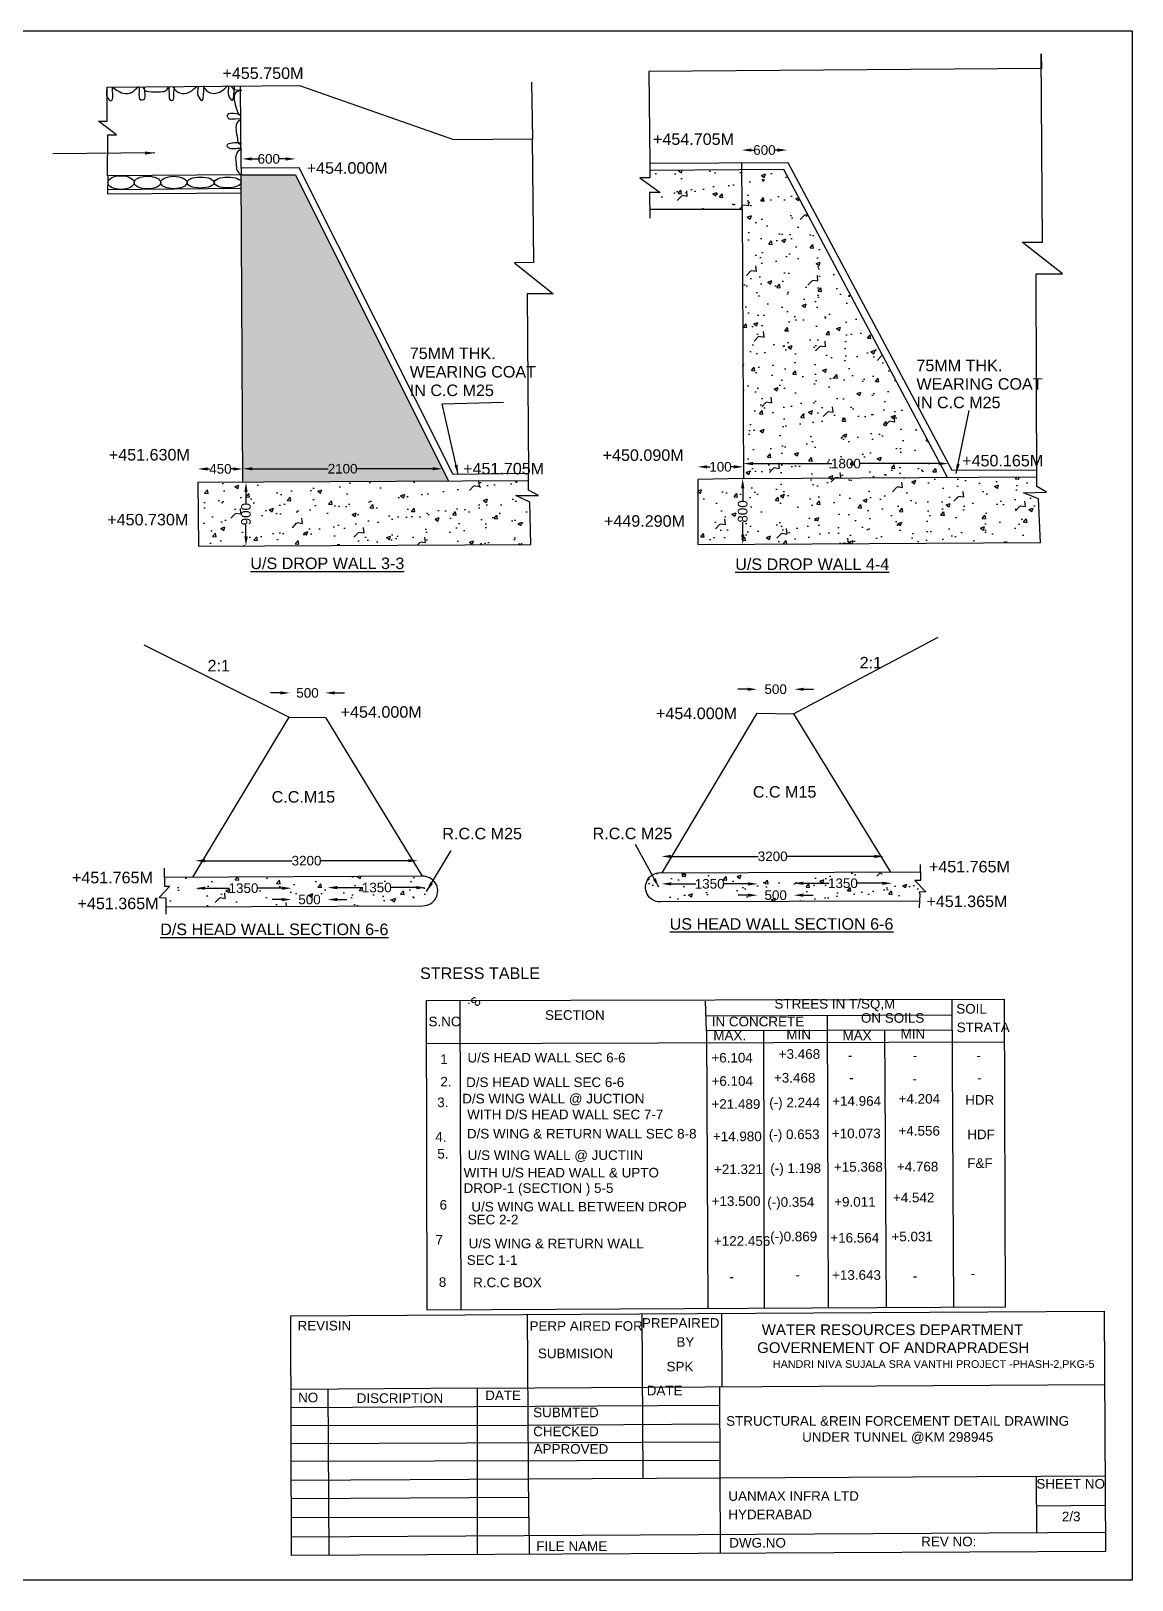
# Model space of a CAD drawing. Header units: millimetres. Extents: x 5124 to 2502202, y 2311 to 44401366.
# Drawn here: x 2499338 to 2502202, y 44397334 to 44401366 of the extents above; entities that cross this region are included whole.
import ezdxf

# ---------------------------------------------------------------- set-up
doc = ezdxf.new("R2010")
doc.units = ezdxf.units.MM
doc.header["$MEASUREMENT"] = 0
for name, color, linetype in [('DIMENSION', 7, 'Continuous'), ('DRAWING', 7, 'Continuous'), ('TEXT', 7, 'Continuous')]:
    doc.layers.add(name, color=color, linetype=linetype)
doc.styles.get("Standard").update_dxf_attribs({"font": 'arial.ttf', "height": 25})
doc.dimstyles.get("Standard").update_dxf_attribs({"dimtxt": 25, "dimasz": 25, "dimexe": 0.18, "dimexo": 0.0625, "dimgap": 0.09, "dimtad": 0, "dimdec": 0, "dimzin": 0, "dimdsep": 46, "dimtxsty": 'Standard', "dimcen": 0.09, "dimse1": 1, "dimse2": 1, "dimclrd": 1, "dimadec": 0, "dimazin": 0, "dimtfac": 1, "dimtdec": 0, "dimtofl": 0, "dimtmove": 0, "dimatfit": 3, "dimfxl": 1, "dimtolj": 1, "dimtzin": 0, "dimarcsym": 0})
pattern_1 = [(49.99999999999999, (0, 0), (107.589027390113, -9.412820247389266), [11.25, -123.75]), (355, (0, 0), (-20.81270004195, 112.8288200550018), [9, -99]), (100.45144446, (8.96575215, -0.7844015999999999), (86.77632700906679, 103.4159986452944), [9.561028799999997, -105.1713168]), (46.18420000000001, (0, 30), (160.0861996007359, -24.82789211896148), [16.875, -185.625]), (96.63563549, (13.34051175, 27.93100395), (140.1992918511343, 146.1177901161826), [14.3415513, -157.757064]), (351.1841639899999, (0, 30), (140.199291758216, 146.1177900404985), [13.5, -148.50000015]), (21, (15, 22.5), (89.53605781776925, -60.39283359980082), [11.25, -123.75]), (326.0000000000001, (15, 22.5), (36.49729978823726, 108.772506757028), [9, -99]), (71.45144474, (22.4613381, 17.4672639), (126.0333565094957, 48.37967292095308), [9.5610285, -105.1713168]), (37.50000000000001, (0, 0), (1.8239782975936, 49.93407807469672), [0, -97.8, 0, -100.5, 0, -99.375]), (7.499999999999999, (0, 0), (39.46043061632229, 59.16175678235403), [0, -57.3, 0, -95.55, 0, -37.875]), (327.5, (-33.45, 0), (80.07336542586135, -3.383230760156963), [0, -37.5, 0, -117, 0, -155.25]), (317.5, (-48.45, 0), (87.47792540135794, 15.01574734984766), [0, -48.75, 0, -77.69999999999999, 0, -110.25])]

# ---------------------------------------------------------------- blocks, each defined once
blk = doc.blocks.new('*D63')
at = {"layer": 'Defpoints', "color": 0, "transparency": 16777216}
for p in [(2499887, 44401034), (2500025.5, 44401033.5), (2500025.5, 44401033.5)]:
    blk.add_point(p, dxfattribs=at)
at = {"layer": 'DIMENSION', "color": 1, "lineweight": -2, "transparency": 16777216}
for p, q in [((2499912, 44401033.5), (2499928.51675307, 44401033.5)), ((2500000.5, 44401033.5), (2499983.98324693, 44401033.5))]:
    blk.add_line(p, q, dxfattribs=at)
at = {"layer": 'DIMENSION', "color": 1, "transparency": 16777216}
for points in [[(2499912, 44401037.66666666), (2499912, 44401029.33333334), (2499887, 44401033.5)], [(2500000.5, 44401037.66666666), (2500000.5, 44401029.33333334), (2500025.5, 44401033.5)]]:
    blk.add_solid(points, dxfattribs=at)
at = {"layer": 'DIMENSION', "color": 0, "transparency": 16777216, "insert": (2499956.25, 44401033.5), "char_height": 25, "attachment_point": 5}
blk.add_mtext('\\A1;600', dxfattribs=at)
blk = doc.blocks.new('*D64')
at = {"layer": 'Defpoints', "color": 0, "transparency": 16777216}
for p in [(2499888.990239508, 44400191.67978059), (2499889.756204213, 44400026.03991308), (2499897, 44400026.03991308)]:
    blk.add_point(p, dxfattribs=at)
at = {"layer": 'DIMENSION', "color": 1, "lineweight": -2, "transparency": 16777216}
for p, q in [((2499897, 44400166.67978059), (2499897, 44400136.52488094)), ((2499897, 44400051.03991308), (2499897, 44400081.19481272))]:
    blk.add_line(p, q, dxfattribs=at)
at = {"layer": 'DIMENSION', "color": 1, "transparency": 16777216}
for points in [[(2499892.833333333, 44400166.67978059), (2499901.166666667, 44400166.67978059), (2499897, 44400191.67978059)], [(2499892.833333333, 44400051.03991308), (2499901.166666667, 44400051.03991308), (2499897, 44400026.03991308)]]:
    blk.add_solid(points, dxfattribs=at)
at = {"layer": 'DIMENSION', "color": 0, "transparency": 16777216, "insert": (2499896.999999993, 44400108.85984683), "char_height": 25, "attachment_point": 5, "rotation": 90}
blk.add_mtext('\\A1;900', dxfattribs=at)
blk = doc.blocks.new('*D65')
at = {"layer": 'Defpoints', "color": 0, "transparency": 16777216}
for p in [(2499888.813643918, 44400226.50165438), (2499888.813643918, 44400223.15538921), (2499772, 44400222.5)]:
    blk.add_point(p, dxfattribs=at)
at = {"layer": 'DIMENSION', "color": 1, "lineweight": -2, "transparency": 16777216}
for p, q in [((2499797, 44400226.50165438), (2499802.238718276, 44400226.50165438)), ((2499863.813643918, 44400226.50165438), (2499858.574925642, 44400226.50165438))]:
    blk.add_line(p, q, dxfattribs=at)
at = {"layer": 'DIMENSION', "color": 1, "transparency": 16777216}
for points in [[(2499797, 44400230.66832104), (2499797, 44400222.33498771), (2499772, 44400226.50165438)], [(2499863.813643918, 44400230.66832104), (2499863.813643918, 44400222.33498771), (2499888.813643918, 44400226.50165438)]]:
    blk.add_solid(points, dxfattribs=at)
at = {"layer": 'DIMENSION', "color": 0, "transparency": 16777216, "insert": (2499830.406821959, 44400226.50165438), "char_height": 25, "attachment_point": 5}
blk.add_mtext('\\A1;450', dxfattribs=at)
blk = doc.blocks.new('*D66')
at = {"layer": 'Defpoints', "color": 0, "transparency": 16777216}
for p in [(2499888.813643918, 44400223.15538921), (2500407.935582719, 44400226.9685985), (2500407.935582719, 44400226.9685985)]:
    blk.add_point(p, dxfattribs=at)
at = {"layer": 'DIMENSION', "color": 1, "lineweight": -2, "transparency": 16777216}
for p, q in [((2499913.813643918, 44400226.9685985), (2500110.784613319, 44400226.9685985)), ((2500382.935582719, 44400226.9685985), (2500185.964613318, 44400226.9685985))]:
    blk.add_line(p, q, dxfattribs=at)
at = {"layer": 'DIMENSION', "color": 1, "transparency": 16777216}
for points in [[(2499913.813643918, 44400231.13526516), (2499913.813643918, 44400222.80193184), (2499888.813643918, 44400226.9685985)], [(2500382.935582719, 44400231.13526516), (2500382.935582719, 44400222.80193184), (2500407.935582719, 44400226.9685985)]]:
    blk.add_solid(points, dxfattribs=at)
at = {"layer": 'DIMENSION', "color": 0, "transparency": 16777216, "insert": (2500148.374613319, 44400226.9685985), "char_height": 25, "attachment_point": 5}
blk.add_mtext('\\A1;2100', dxfattribs=at)
blk = doc.blocks.new('*D67')
at = {"layer": 'Defpoints', "color": 0, "transparency": 16777216}
for p in [(2501187, 44401060), (2501305, 44401063.5), (2501305, 44401056.5)]:
    blk.add_point(p, dxfattribs=at)
at = {"layer": 'DIMENSION', "color": 1, "lineweight": -2, "transparency": 16777216}
for p, q in [((2501212, 44401056.5), (2501218.26675307, 44401056.5)), ((2501280, 44401056.5), (2501273.73324693, 44401056.5))]:
    blk.add_line(p, q, dxfattribs=at)
at = {"layer": 'DIMENSION', "color": 1, "transparency": 16777216}
for points in [[(2501212, 44401060.66666666), (2501212, 44401052.33333334), (2501187, 44401056.5)], [(2501280, 44401060.66666666), (2501280, 44401052.33333334), (2501305, 44401056.5)]]:
    blk.add_solid(points, dxfattribs=at)
at = {"layer": 'DIMENSION', "color": 0, "transparency": 16777216, "insert": (2501246, 44401056.5), "char_height": 25, "attachment_point": 5}
blk.add_mtext('\\A1;600', dxfattribs=at)
blk = doc.blocks.new('*D68')
at = {"layer": 'Defpoints', "color": 0, "transparency": 16777216}
for p in [(2501072, 44400232), (2501072, 44400232), (2501191.347804982, 44400232.00422996)]:
    blk.add_point(p, dxfattribs=at)
at = {"layer": 'DIMENSION', "color": 1, "lineweight": -2, "transparency": 16777216}
for p, q in [((2501097, 44400232), (2501105.185539599, 44400232)), ((2501166.347804982, 44400232), (2501158.162265383, 44400232))]:
    blk.add_line(p, q, dxfattribs=at)
at = {"layer": 'DIMENSION', "color": 1, "transparency": 16777216}
for points in [[(2501097, 44400236.16666666), (2501097, 44400227.83333334), (2501072, 44400232)], [(2501166.347804982, 44400236.16666666), (2501166.347804982, 44400227.83333334), (2501191.347804982, 44400232)]]:
    blk.add_solid(points, dxfattribs=at)
at = {"layer": 'DIMENSION', "color": 0, "transparency": 16777216, "insert": (2501131.673902491, 44400232), "char_height": 25, "attachment_point": 5}
blk.add_mtext('\\A1;100', dxfattribs=at)
blk = doc.blocks.new('*D69')
at = {"layer": 'Defpoints', "color": 0, "transparency": 16777216}
for p in [(2501191.312830906, 44400239.01403408), (2501724.716366075, 44400240.41496669), (2501724.716366075, 44400240.41496669)]:
    blk.add_point(p, dxfattribs=at)
at = {"layer": 'DIMENSION', "color": 1, "lineweight": -2, "transparency": 16777216}
for p, q in [((2501216.312830906, 44400240.41496669), (2501421.81443478, 44400240.41496669)), ((2501699.716366075, 44400240.41496669), (2501494.214762202, 44400240.41496669))]:
    blk.add_line(p, q, dxfattribs=at)
at = {"layer": 'DIMENSION', "color": 1, "transparency": 16777216}
for points in [[(2501216.312830906, 44400244.58163335), (2501216.312830906, 44400236.24830002), (2501191.312830906, 44400240.41496669)], [(2501699.716366075, 44400244.58163335), (2501699.716366075, 44400236.24830002), (2501724.716366075, 44400240.41496669)]]:
    blk.add_solid(points, dxfattribs=at)
at = {"layer": 'DIMENSION', "color": 0, "transparency": 16777216, "insert": (2501458.014598491, 44400240.41496669), "char_height": 25, "attachment_point": 5}
blk.add_mtext('\\A1;1800', dxfattribs=at)
blk = doc.blocks.new('*D70')
at = {"layer": 'Defpoints', "color": 0, "transparency": 16777216}
for p in [(2501227, 44399653), (2501227, 44399653), (2501323.5, 44399652.5)]:
    blk.add_point(p, dxfattribs=at)
at = {"layer": 'DIMENSION', "color": 1, "lineweight": -2, "transparency": 16777216}
for p, q in [((2501202, 44399653), (2501177, 44399653)), ((2501348.5, 44399653), (2501373.5, 44399653))]:
    blk.add_line(p, q, dxfattribs=at)
at = {"layer": 'DIMENSION', "color": 1, "transparency": 16777216}
for points in [[(2501202, 44399657.16666666), (2501202, 44399648.83333334), (2501227, 44399653)], [(2501348.5, 44399657.16666666), (2501348.5, 44399648.83333334), (2501323.5, 44399653)]]:
    blk.add_solid(points, dxfattribs=at)
at = {"layer": 'DIMENSION', "color": 0, "transparency": 16777216, "insert": (2501275.25, 44399653), "char_height": 25, "attachment_point": 5}
blk.add_mtext('\\A1;500', dxfattribs=at)
blk = doc.blocks.new('*D71')
at = {"layer": 'Defpoints', "color": 0, "transparency": 16777216}
for p in [(2501557, 44399218), (2501557, 44399218), (2500978, 44399212.5)]:
    blk.add_point(p, dxfattribs=at)
at = {"layer": 'DIMENSION', "color": 1, "lineweight": -2, "transparency": 16777216}
for p, q in [((2501003, 44399218), (2501230.131691678, 44399218)), ((2501532, 44399218), (2501304.868308322, 44399218))]:
    blk.add_line(p, q, dxfattribs=at)
at = {"layer": 'DIMENSION', "color": 1, "transparency": 16777216}
for points in [[(2501003, 44399222.16666666), (2501003, 44399213.83333334), (2500978, 44399218)], [(2501532, 44399222.16666666), (2501532, 44399213.83333334), (2501557, 44399218)]]:
    blk.add_solid(points, dxfattribs=at)
at = {"layer": 'DIMENSION', "color": 0, "transparency": 16777216, "insert": (2501267.5, 44399218), "char_height": 25, "attachment_point": 5}
blk.add_mtext('\\A1;3200', dxfattribs=at)
blk = doc.blocks.new('*D72')
at = {"layer": 'Defpoints', "color": 0, "transparency": 16777216}
for p in [(2500978.5, 44399144), (2501228.5, 44399146.5), (2501228.5, 44399145.5)]:
    blk.add_point(p, dxfattribs=at)
at = {"layer": 'DIMENSION', "color": 1, "lineweight": -2, "transparency": 16777216}
for p, q in [((2501003.5, 44399146.5), (2501067.299836289, 44399146.5)), ((2501203.5, 44399146.5), (2501139.700163711, 44399146.5))]:
    blk.add_line(p, q, dxfattribs=at)
at = {"layer": 'DIMENSION', "color": 1, "transparency": 16777216}
for points in [[(2501003.5, 44399150.66666666), (2501003.5, 44399142.33333334), (2500978.5, 44399146.5)], [(2501203.5, 44399150.66666666), (2501203.5, 44399142.33333334), (2501228.5, 44399146.5)]]:
    blk.add_solid(points, dxfattribs=at)
at = {"layer": 'DIMENSION', "color": 0, "transparency": 16777216, "insert": (2501103.5, 44399146.5), "char_height": 25, "attachment_point": 5}
blk.add_mtext('\\A1;1350', dxfattribs=at)
blk = doc.blocks.new('*D73')
at = {"layer": 'Defpoints', "color": 0, "transparency": 16777216}
for p in [(2501228.013513513, 44399146.58108108), (2501322.5, 44399146.5), (2501322.5, 44399117)]:
    blk.add_point(p, dxfattribs=at)
at = {"layer": 'DIMENSION', "color": 1, "lineweight": -2, "transparency": 16777216}
for p, q in [((2501203.013513513, 44399117), (2501178.013513513, 44399117)), ((2501347.5, 44399117), (2501372.5, 44399117))]:
    blk.add_line(p, q, dxfattribs=at)
at = {"layer": 'DIMENSION', "color": 1, "transparency": 16777216}
for points in [[(2501203.013513513, 44399121.16666666), (2501203.013513513, 44399112.83333334), (2501228.013513513, 44399117)], [(2501347.5, 44399121.16666666), (2501347.5, 44399112.83333334), (2501322.5, 44399117)]]:
    blk.add_solid(points, dxfattribs=at)
at = {"layer": 'DIMENSION', "color": 0, "transparency": 16777216, "insert": (2501275.256756756, 44399117), "char_height": 25, "attachment_point": 5}
blk.add_mtext('\\A1;500', dxfattribs=at)
blk = doc.blocks.new('*D74')
at = {"layer": 'Defpoints', "color": 0, "transparency": 16777216}
for p in [(2501322.5, 44399146.5), (2501578, 44399148), (2501578, 44399148)]:
    blk.add_point(p, dxfattribs=at)
at = {"layer": 'DIMENSION', "color": 1, "lineweight": -2, "transparency": 16777216}
for p, q in [((2501347.5, 44399148), (2501414.049836289, 44399148)), ((2501553, 44399148), (2501486.450163711, 44399148))]:
    blk.add_line(p, q, dxfattribs=at)
at = {"layer": 'DIMENSION', "color": 1, "transparency": 16777216}
for points in [[(2501347.5, 44399152.16666666), (2501347.5, 44399143.83333334), (2501322.5, 44399148)], [(2501553, 44399152.16666666), (2501553, 44399143.83333334), (2501578, 44399148)]]:
    blk.add_solid(points, dxfattribs=at)
at = {"layer": 'DIMENSION', "color": 0, "transparency": 16777216, "insert": (2501450.25, 44399148), "char_height": 25, "attachment_point": 5}
blk.add_mtext('\\A1;1350', dxfattribs=at)
blk = doc.blocks.new('*D75')
at = {"layer": 'Defpoints', "color": 0, "transparency": 16777216}
for p in [(2499764.991938356, 44399201.22410932), (2500343.991938356, 44399206.72410932), (2500343.991938356, 44399206.72410932)]:
    blk.add_point(p, dxfattribs=at)
at = {"layer": 'DIMENSION', "color": 1, "lineweight": -2, "transparency": 16777216}
for p, q in [((2499789.991938356, 44399206.72410932), (2500017.123630034, 44399206.72410932)), ((2500318.991938356, 44399206.72410932), (2500091.860246678, 44399206.72410932))]:
    blk.add_line(p, q, dxfattribs=at)
at = {"layer": 'DIMENSION', "color": 1, "transparency": 16777216}
for points in [[(2499789.991938356, 44399210.89077599), (2499789.991938356, 44399202.55744266), (2499764.991938356, 44399206.72410932)], [(2500318.991938356, 44399210.89077599), (2500318.991938356, 44399202.55744266), (2500343.991938356, 44399206.72410932)]]:
    blk.add_solid(points, dxfattribs=at)
at = {"layer": 'DIMENSION', "color": 0, "transparency": 16777216, "insert": (2500054.491938356, 44399206.72410932), "char_height": 25, "attachment_point": 5}
blk.add_mtext('\\A1;3200', dxfattribs=at)
blk = doc.blocks.new('*D76')
at = {"layer": 'Defpoints', "color": 0, "transparency": 16777216}
for p in [(2500015.491938356, 44399135.22410932), (2500015.491938356, 44399134.22410932), (2499765.491938356, 44399132.72410932)]:
    blk.add_point(p, dxfattribs=at)
at = {"layer": 'DIMENSION', "color": 1, "lineweight": -2, "transparency": 16777216}
for p, q in [((2499790.491938356, 44399135.22410932), (2499854.291774645, 44399135.22410932)), ((2499990.491938356, 44399135.22410932), (2499926.692102067, 44399135.22410932))]:
    blk.add_line(p, q, dxfattribs=at)
at = {"layer": 'DIMENSION', "color": 1, "transparency": 16777216}
for points in [[(2499790.491938356, 44399139.39077599), (2499790.491938356, 44399131.05744266), (2499765.491938356, 44399135.22410932)], [(2499990.491938356, 44399139.39077599), (2499990.491938356, 44399131.05744266), (2500015.491938356, 44399135.22410932)]]:
    blk.add_solid(points, dxfattribs=at)
at = {"layer": 'DIMENSION', "color": 0, "transparency": 16777216, "insert": (2499890.491938356, 44399135.22410932), "char_height": 25, "attachment_point": 5}
blk.add_mtext('\\A1;1350', dxfattribs=at)
blk = doc.blocks.new('*D77')
at = {"layer": 'Defpoints', "color": 0, "transparency": 16777216}
for p in [(2500015.005451869, 44399135.3051904), (2500109.491938356, 44399135.22410932), (2500109.491938356, 44399105.72410932)]:
    blk.add_point(p, dxfattribs=at)
at = {"layer": 'DIMENSION', "color": 1, "lineweight": -2, "transparency": 16777216}
for p, q in [((2499990.005451869, 44399105.72410932), (2499965.005451869, 44399105.72410932)), ((2500134.491938356, 44399105.72410932), (2500159.491938356, 44399105.72410932))]:
    blk.add_line(p, q, dxfattribs=at)
at = {"layer": 'DIMENSION', "color": 1, "transparency": 16777216}
for points in [[(2499990.005451869, 44399109.89077599), (2499990.005451869, 44399101.55744266), (2500015.005451869, 44399105.72410932)], [(2500134.491938356, 44399109.89077599), (2500134.491938356, 44399101.55744266), (2500109.491938356, 44399105.72410932)]]:
    blk.add_solid(points, dxfattribs=at)
at = {"layer": 'DIMENSION', "color": 0, "transparency": 16777216, "insert": (2500062.248695113, 44399105.72410932), "char_height": 25, "attachment_point": 5}
blk.add_mtext('\\A1;500', dxfattribs=at)
blk = doc.blocks.new('*D78')
at = {"layer": 'Defpoints', "color": 0, "transparency": 16777216}
for p in [(2500109.491938356, 44399135.22410932), (2500364.991938356, 44399136.72410932), (2500364.991938356, 44399136.72410932)]:
    blk.add_point(p, dxfattribs=at)
at = {"layer": 'DIMENSION', "color": 1, "lineweight": -2, "transparency": 16777216}
for p, q in [((2500134.491938356, 44399136.72410932), (2500201.041774645, 44399136.72410932)), ((2500339.991938356, 44399136.72410932), (2500273.442102067, 44399136.72410932))]:
    blk.add_line(p, q, dxfattribs=at)
at = {"layer": 'DIMENSION', "color": 1, "transparency": 16777216}
for points in [[(2500134.491938356, 44399140.89077599), (2500134.491938356, 44399132.55744266), (2500109.491938356, 44399136.72410932)], [(2500339.991938356, 44399140.89077599), (2500339.991938356, 44399132.55744266), (2500364.991938356, 44399136.72410932)]]:
    blk.add_solid(points, dxfattribs=at)
at = {"layer": 'DIMENSION', "color": 0, "transparency": 16777216, "insert": (2500237.241938356, 44399136.72410932), "char_height": 25, "attachment_point": 5}
blk.add_mtext('\\A1;1350', dxfattribs=at)
blk = doc.blocks.new('*D79')
at = {"layer": 'Defpoints', "color": 0, "transparency": 16777216}
for p in [(2500011, 44399642), (2500103, 44399643.5), (2500103, 44399643.5)]:
    blk.add_point(p, dxfattribs=at)
at = {"layer": 'DIMENSION', "color": 1, "lineweight": -2, "transparency": 16777216}
for p, q in [((2499986, 44399643.5), (2499961, 44399643.5)), ((2500128, 44399643.5), (2500153, 44399643.5))]:
    blk.add_line(p, q, dxfattribs=at)
at = {"layer": 'DIMENSION', "color": 1, "transparency": 16777216}
for points in [[(2499986, 44399647.66666666), (2499986, 44399639.33333334), (2500011, 44399643.5)], [(2500128, 44399647.66666666), (2500128, 44399639.33333334), (2500103, 44399643.5)]]:
    blk.add_solid(points, dxfattribs=at)
at = {"layer": 'DIMENSION', "color": 0, "transparency": 16777216, "insert": (2500057, 44399643.5), "char_height": 25, "attachment_point": 5}
blk.add_mtext('\\A1;500', dxfattribs=at)
blk = doc.blocks.new('*D90')
at = {"layer": 'Defpoints', "color": 0, "transparency": 16777216}
for p in [(2501189.483795038, 44400201.48812565), (2501189.5, 44400201.48812565), (2501190.492424376, 44400030.2279398)]:
    blk.add_point(p, dxfattribs=at)
at = {"layer": 'DIMENSION', "color": 1, "lineweight": -2, "transparency": 16777216}
for p, q in [((2501189.5, 44400176.48812565), (2501189.5, 44400143.54012004)), ((2501189.5, 44400055.2279398), (2501189.5, 44400088.17594542))]:
    blk.add_line(p, q, dxfattribs=at)
at = {"layer": 'DIMENSION', "color": 1, "transparency": 16777216}
for points in [[(2501185.333333333, 44400176.48812565), (2501193.666666667, 44400176.48812565), (2501189.5, 44400201.48812565)], [(2501185.333333333, 44400055.2279398), (2501193.666666667, 44400055.2279398), (2501189.5, 44400030.2279398)]]:
    blk.add_solid(points, dxfattribs=at)
at = {"layer": 'DIMENSION', "color": 0, "transparency": 16777216, "insert": (2501189.499999993, 44400115.85803273), "char_height": 25, "attachment_point": 5, "rotation": 90}
blk.add_mtext('\\A1;800', dxfattribs=at)

msp = doc.modelspace()

# ---------------------------------------------------------------- hatches: boundary and pattern name
at = {"layer": 'TEXT'}
h = msp.add_hatch(dxfattribs=at)
h.set_pattern_fill('AR-CONC', color=0, scale=15)
h.set_pattern_definition(pattern_1)
h.paths.add_polyline_path([(2497519, 44401142.5), (2497434, 44401142.5), (2496933, 44400268.5), (2497523.5, 44400268.5)])
h.paths.add_polyline_path([(2498884, 44401194.5), (2498824.5, 44401194.5), (2498287, 44400265), (2498890, 44400265)])
h.paths.add_polyline_path([(2500026, 44400992), (2499884.5, 44400992), (2499888.990239508, 44400191.67978059), (2500424.001228924, 44400194.7885022)])
h.paths.add_polyline_path([(2497194.706521742, 44400285.0553605), (2497284.900928291, 44400285.0553605), (2497284.900928291, 44400336.57309584), (2497194.706521742, 44400336.57309584)], flags=24)
h.paths.add_polyline_path([(2498550.438559668, 44400268.14477794), (2498640.632966217, 44400268.14477794), (2498640.632966217, 44400319.66251327), (2498550.438559668, 44400319.66251327)], flags=24)
h.paths.add_polyline_path([(2500103.601420959, 44400201.03067218), (2500193.795827507, 44400201.03067218), (2500193.795827507, 44400252.54840751), (2500103.601420959, 44400252.54840751)], flags=24)
h = msp.add_hatch(dxfattribs=at)
h.set_pattern_fill('AR-CONC', color=0, scale=15)
h.set_pattern_definition(pattern_1)
h.paths.add_polyline_path([(2501187.573491857, 44401005.21978497), (2500947.659317937, 44401003.501336), (2500947.818635874, 44400984.502672), (2500922, 44400984.5), (2500974.5, 44400946), (2500947, 44400946), (2500947.646583395, 44400903.00220426), (2501188, 44400903)])
h = msp.add_hatch(dxfattribs=at)
h.set_pattern_fill('AR-CONC', color=0, scale=15)
h.set_pattern_definition(pattern_1)
h.paths.add_polyline_path([(2501296.5, 44401006), (2501187.573491857, 44401005.21978497), (2501188, 44400903), (2501191.5, 44400201.5), (2501722.499250291, 44400204.62729675)])
h.paths.add_polyline_path([(2501411.851569842, 44400214.47704037), (2501502.04597639, 44400214.47704037), (2501502.04597639, 44400265.9947757), (2501411.851569842, 44400265.9947757)], flags=24)
h = msp.add_hatch(dxfattribs=at)
h.set_pattern_fill('AR-CONC', color=0, scale=15)
h.set_pattern_definition(pattern_1)
h.paths.add_polyline_path([(2500635.5, 44400140), (2500599.5, 44400157), (2500658, 44400157), (2500632.5, 44400171), (2500632.5, 44400196), (2499772, 44400191), (2499773, 44400025.5), (2500638, 44400029.5)])
h.paths.add_polyline_path([(2499922.937926323, 44400073.58529022), (2499922.937926323, 44400144.35609513), (2499871.420190989, 44400144.35609513), (2499871.420190989, 44400073.58529022)], flags=24)
h = msp.add_hatch(dxfattribs=at)
h.set_pattern_fill('AR-CONC', color=0, scale=15)
h.set_pattern_definition(pattern_1)
h.paths.add_polyline_path([(2501959, 44400149), (2501920.5, 44400164.5), (2501980, 44400166), (2501955, 44400180.5), (2501954.907956471, 44400205.99605761), (2501191.5, 44400201.5), (2501073, 44400199), (2501072.5, 44400029.5), (2501964, 44400035)])
h.paths.add_polyline_path([(2501215.437926323, 44400080.60052931), (2501215.437926323, 44400151.37133422), (2501163.920190989, 44400151.37133422), (2501163.920190989, 44400080.60052931)], flags=24)
h = msp.add_hatch(dxfattribs=at)
h.set_pattern_fill('AR-CONC', color=0, scale=15)
h.set_pattern_definition(pattern_1)
h.paths.add_polyline_path([(2501637.5, 44399155), (2501652, 44399155), (2501652.056547118, 44399177.50016829), (2500980, 44399175.5, 1.071529131381137), (2500975, 44399099.5), (2501649.25, 44399101.75), (2501650, 44399119.5), (2501648.5, 44399125), (2501666, 44399125.5)])
h.paths.add_polyline_path([(2501057.336971351, 44399120.57060028), (2501147.531377899, 44399120.57060028), (2501147.531377899, 44399172.08833561), (2501057.336971351, 44399172.08833561)], flags=24)
h.paths.add_polyline_path([(2501239.98220014, 44399091.06207368), (2501310.753005051, 44399091.06207368), (2501310.753005051, 44399142.57980901), (2501239.98220014, 44399142.57980901)], flags=9)
h.paths.add_polyline_path([(2501404.086971351, 44399122.07060028), (2501494.281377899, 44399122.07060028), (2501494.281377899, 44399173.58833561), (2501404.086971351, 44399173.58833561)], flags=24)
h = msp.add_hatch(dxfattribs=at)
h.set_pattern_fill('AR-CONC', color=0, scale=15)
h.set_pattern_definition(pattern_1)
h.paths.add_polyline_path([(2500355, 44399166.5), (2499684.5, 44399163.5), (2499684.5, 44399140.5), (2499698.5, 44399140.5), (2499671, 44399111), (2499688, 44399110.5), (2499688, 44399086.5), (2500357.5, 44399089.5, 1.028373939175436)])
h.paths.add_polyline_path([(2499844.328909707, 44399109.2947096), (2499934.523316255, 44399109.2947096), (2499934.523316255, 44399160.81244493), (2499844.328909707, 44399160.81244493)], flags=24)
h.paths.add_polyline_path([(2500026.974138496, 44399079.786183), (2500097.744943407, 44399079.786183), (2500097.744943407, 44399131.30391833), (2500026.974138496, 44399131.30391833)], flags=9)
h.paths.add_polyline_path([(2500191.078909707, 44399110.7947096), (2500281.273316255, 44399110.7947096), (2500281.273316255, 44399162.31244493), (2500191.078909707, 44399162.31244493)], flags=24)

# ---------------------------------------------------------------- linework, layer by layer
at = {"layer": 'DRAWING', "color": 0}
for points in [[(2501966.5, 44401307), (2501966.732407208, 44401269.00142145), (2500945.5, 44401261), (2500947.5, 44401022.5), (2500947.818635874, 44400984.502672), (2500922, 44400984.5), (2500974.5, 44400946), (2500974.5, 44400946), (2500947, 44400946), (2500948, 44400879.5)], [(2501072.5, 44400029.5), (2501964, 44400035), (2501959, 44400149), (2501920.5, 44400164.5), (2501980, 44400166), (2501955, 44400180.5), (2501953, 44400734.5), (2502021.5, 44400734.5), (2501917, 44400816.5), (2501969.5, 44400816.5), (2501966.5, 44401307)], [(2499536.844571843, 44400989.4952779), (2499537.5, 44401096), (2499560, 44401096.5), (2499513, 44401131.5), (2499536, 44401131.5), (2499535.5, 44401220.5), (2500036, 44401224.5), (2500437, 44401084), (2500643.5, 44401085.5), (2500640.5, 44401233.5)], [(2499884.5, 44401009), (2499882.787508295, 44401223.27552454)], [(2500641.575162096, 44401085.48601813), (2500645.5, 44400763.5), (2500595.5, 44400763), (2500696.5, 44400682.5), (2500629, 44400682), (2500632.5, 44400215)], [(2499884.5, 44400992), (2499537.5, 44400989.5), (2499537, 44400943), (2499884.763970105, 44400944.95114841)], [(2500632.5, 44400196), (2500632.5, 44400215), (2500436, 44400212), (2500035.5, 44401010), (2499884.5, 44401009), (2499884.5, 44400992)], [(2499888.990239508, 44400191.67978059), (2499884.5, 44400992), (2500026, 44400992), (2500424.001228924, 44400194.7885022)], [(2500947.5, 44401022.5), (2501307, 44401024), (2501734, 44400223), (2501954.843692167, 44400223.79726965)], [(2501722.499250291, 44400204.62729675), (2501296.5, 44401006), (2500947.659317937, 44401003.501336)], [(2501188, 44400903), (2501187.497212604, 44401023.50137919)], [(2499884.699168384, 44400956.50111745), (2499537.107514451, 44400952.99884393)], [(2500947.646583395, 44400903.00220426), (2501188, 44400903), (2501191.5, 44400201.5), (2501073, 44400199), (2501072.5, 44400029.5)], [(2499773, 44400025.5), (2500638, 44400029.5), (2500635.5, 44400140), (2500599.5, 44400157), (2500658, 44400157), (2500632.5, 44400171), (2500632.5, 44400196), (2499772, 44400191), (2499773, 44400025.5)], [(2501191.5, 44400201.5), (2501954.907956471, 44400205.99605761)], [(2500980, 44399175.5), (2501227.5, 44399590.5), (2501322, 44399589.5), (2501698.5, 44399788.5)], [(2499758.996271514, 44399163.83331665), (2500009.5, 44399580)], [(2501322, 44399589.5), (2501574.491757974, 44399177.26932071)], [(2500355, 44399166.5), (2499684.5, 44399163.5), (2499684.5, 44399187)], [(2500980, 44399175.5), (2501652, 44399177.5), (2501652, 44399196.5)], [(2501652.056547118, 44399177.50016829), (2501652, 44399155), (2501637.5, 44399155), (2501666, 44399125.5), (2501648.5, 44399125), (2501650, 44399119.5), (2501648.5, 44399084)], [(2499684.5, 44399163.5), (2499684.5, 44399140.5), (2499698.5, 44399140.5), (2499671, 44399111), (2499688, 44399110.5), (2499688, 44399067.5)], [(2500456.502785691, 44398037.44119035), (2500454.359628529, 44398842.73249402)], [(2501559.5, 44398765.5), (2501408.5, 44398765), (2501094.998470479, 44398763.96191546), (2501093, 44398841.5)], [(2501733.994309935, 44398846.13804208), (2501737.993854109, 44398043.82948083)], [(2501093.999235239, 44398802.73095773), (2501734.194786908, 44398805.92236128)], [(2501409.498485864, 44398804.30373565), (2501411.501486033, 44398042.20190173)], [(2500367.138419273, 44398731.00327551), (2501870.345420565, 44398735.68908287)], [(2501094.998470479, 44398763.96191546), (2501098.604252236, 44398040.64209498)], [(2501246.490631529, 44398041.37931521), (2501244.096339134, 44398764.45561702)], [(2501563.505186207, 44398042.95964699), (2501559.5, 44398765.5), (2501734.39194801, 44398766.37184421)], [(2500633, 44397498.5), (2500629.885997945, 44398025.63826795)], [(2500927.024258186, 44398027.3935743), (2500929.419608258, 44397599.31029727)], [(2501129.005454458, 44397837.52521037), (2501131.25806766, 44397403.7947775)], [(2501953.488582338, 44397605.04049937), (2501954.326952499, 44397456.97988334)], [(2501953.924814568, 44397527.99957427), (2502132.828533622, 44397529.00063425)]]:
    msp.add_lwpolyline(points, dxfattribs=at)
for points in [[(2499631.5, 44399768.5), (2500009.5, 44399580), (2500104, 44399579.5), (2500355, 44399166.5, -0.2590209802501356)], [(2501649.25, 44399101.75), (2500975, 44399099.5, -1.071529131381137), (2500980, 44399175.5)], [(2499688, 44399086.5), (2500357.5, 44399089.5, 1.028373939175436), (2500355, 44399166.5)]]:
    msp.add_lwpolyline(points, format="xyb", dxfattribs=at)
at = {"layer": 'TEXT'}
msp.add_lwpolyline([(2496504.5, 44401366.5), (2502202.5, 44401366.5), (2502202.5, 44397334.5), (2496504.5, 44397334.5)], close=True, dxfattribs=at)
for points in [[(2500368, 44398037), (2500367, 44398842.5), (2501870, 44398846.5), (2501872.5, 44398044.5), (2500368, 44398037)], [(2500015.5, 44397398), (2500014, 44398022), (2502130, 44398034.5), (2502133.5, 44397409), (2500015.5, 44397398)], [(2501134.011127583, 44398028.61632282), (2501135.080192209, 44397837.55920172)], [(2500499.507719049, 44397400.51373225), (2500499, 44397834), (2500014.460749927, 44397830.32803065)], [(2500110.010972304, 44397831.05213605), (2500112.257452854, 44397398.50251746)], [(2500499, 44397834), (2502131.07080253, 44397843.13229066)], [(2500014.573311105, 44397783.50258008), (2501129.255958622, 44397789.2917723)], [(2501129.511972492, 44397739.99746539), (2500631.590760519, 44397737.05605936), (2500014.688526151, 44397735.57312129)], [(2500014.798072312, 44397690.00191844), (2500926.5, 44397693.5), (2501129.747978484, 44397694.5555844)], [(2501130.000169222, 44397645.99740409), (2500014.910295914, 44397643.31689959)], [(2500015.028843098, 44397594.00127126), (2500632.414293496, 44397597.64839703), (2502132.397449147, 44397606.04158815)], [(2500015.143013574, 44397546.5063534), (2500632.694857856, 44397550.15446212)], [(2500015.261997492, 44397497.00904326), (2500633, 44397498.5), (2500633.505285056, 44397401.20965917)], [(2502133.225859238, 44397457.99287052), (2500015.384613162, 44397446.00092455)]]:
    msp.add_lwpolyline(points, dxfattribs=at)
at = {"layer": 'TEXT', "color": 0}
for centre, major_axis, ratio in [((2499571.655982659, 44400972.01277456), (-34.34401734126732, 0), 0.5195669791186752), ((2499640.5, 44400972.01277456), (-34.49999999953434, 0), 0.4782608695716727), ((2499709.25, 44400972.01277456), (-34.25000000046566, 0), 0.4744525547380749), ((2499778.75, 44400972.01277456), (-35.24999999953434, 0), 0.4042553191542765), ((2499849.304958359, 44400972.21085493), (-35.304958359804, -0.1980803608894348), 0.4020630213835782)]:
    msp.add_ellipse(centre, major_axis=major_axis, ratio=ratio, dxfattribs=at)
for points in [[(2499535.5, 44401220.5), (2499540, 44401188), (2499545.5, 44401184.5), (2499550, 44401210.5), (2499549.919158937, 44401220.61523803)], [(2499549.919158937, 44401220.61523803), (2499564, 44401210.5), (2499604.5, 44401210), (2499618.006718127, 44401221.15939435), (2499619, 44401208.5), (2499623.5, 44401187.5), (2499630, 44401188), (2499633, 44401215.5), (2499632.953815371, 44401221.27885167)], [(2499627.998087948, 44401221.23924546), (2499633.178751253, 44401213.41407102), (2499659, 44401208.5), (2499693, 44401216), (2499695.005796031, 44401221.77477159)], [(2499695.00579603, 44401221.77477159), (2499697, 44401199), (2499699.5, 44401186.5), (2499705.5, 44401186), (2499709, 44401201), (2499711.000778392, 44401221.90260363), (2499711, 44401222)], [(2499706.493074302, 44401221.86657801), (2499711.05966264, 44401214.93394279), (2499756, 44401211), (2499772.000878186, 44401222.39011691), (2499771.5, 44401213.5), (2499774, 44401194), (2499781, 44401185.5), (2499787, 44401210), (2499788.499824363, 44401222.52197662), (2499788.5, 44401222.5)], [(2499785.75, 44401222.5), (2499790.316588338, 44401215.56736478), (2499835.256925698, 44401211.63342199), (2499851.257803885, 44401223.02353889), (2499850.756925698, 44401214.13342199), (2499853.256925698, 44401194.63342199), (2499860.256925698, 44401186.13342199), (2499866.256925698, 44401210.63342199), (2499867.756750061, 44401223.15539861), (2499867.756925698, 44401223.13342199)], [(2499858.503345092, 44401223.08144531), (2499866.567661807, 44401214.53626586), (2499885, 44401212.5), (2499873.5, 44401208), (2499869, 44401175), (2499876.5, 44401153), (2499883.397141403, 44401146.99518195), (2499884, 44401147)], [(2499884, 44401147), (2499871, 44401151), (2499848, 44401146.5), (2499850.5, 44401139.5), (2499860.5, 44401137.5), (2499883.481020193, 44401136.49984831), (2499877, 44401131), (2499871, 44401110), (2499874.5, 44401085.5), (2499880, 44401072.5), (2499883.992252498, 44401072.53190611), (2499856.5, 44401074), (2499847.5, 44401068), (2499857, 44401061), (2499884.082685754, 44401061.21644504), (2499873, 44401048.5), (2499871.5, 44401021.5), (2499874, 44401003.5), (2499884.5, 44400992)]]:
    msp.add_spline(points, degree=3, dxfattribs=at)

# ---------------------------------------------------------------- texts
at = {"layer": 'DRAWING', "color": 0}
for s, height, p in [('STRESS TABLE', 30, (2500350, 44398899)), ('S.NO', 25, (2500371.957624341, 44398775.7351347)), ('1', 25, (2500402.511867493, 44398677.64638143)), ('2.', 25, (2500402.791847485, 44398619.09737449))]:
    msp.add_text(s, height=height, dxfattribs=at).set_placement(p)
at = {"layer": 'TEXT', "color": 0}
for s, height, p in [('+455.750M', 30, (2499835.754092103, 44401241.68968039)), ('+454.705M', 30, (2500956, 44401070)), ('+454.000M', 30, (2500055, 44400995)), ('75MM THK.', 30, (2500323.155176265, 44400512.59585982)), ('75MM THK.', 30, (2501641.5, 44400481)), ('WEARING COAT ', 30, (2500323.155176265, 44400464.40349966)), ('IN C.C M25', 30, (2500323.155176265, 44400416.21113949)), ('WEARING COAT ', 30, (2501641.5, 44400432.80763984)), ('IN C.C M25', 30, (2501641.5, 44400384.61527967)), ('+451.630M', 30, (2499540.090026976, 44400248.49354421)), ('+450.090M', 30, (2500825, 44400247.5)), ('+450.165M', 30, (2501760.592224091, 44400233.1341745)), ('+451.705M', 30, (2500461.971045732, 44400212.39650451)), ('+450.730M', 30, (2499535.946952242, 44400079.64354542)), ('+449.290M', 30, (2500828.5, 44400076)), ('%%UU/S DROP WALL 3-3', 30, (2499908.40549258, 44399965.84721015)), ('%%UU/S DROP WALL 4-4', 30, (2501170.14333988, 44399963.5562118)), ('2:1', 30, (2499797, 44399699.5)), ('2:1', 30, (2501493.833821473, 44399707.32331669)), ('+454.000M', 30, (2500143.331275832, 44399578.99734235)), ('+454.000M', 30, (2500963.869905248, 44399575.30260513)), ('C.C.M15', 30, (2499963.706172022, 44399357.95458516)), ('C.C M15', 30, (2501215.893386052, 44399370.99106718)), ('R.C.C M25', 30, (2500407.881003095, 44399262.32595453)), ('R.C.C M25', 30, (2500798.900283804, 44399262.70095545)), ('+451.765M', 30, (2499444, 44399148)), ('+451.765M', 30, (2501673.96927555, 44399176.34128506)), ('+451.365M', 30, (2499458.656699903, 44399080.59412459)), ('+451.365M', 30, (2501667.572987624, 44399086.09393553)), ('%%UUS HEAD WALL SECTION 6-6', 30, (2500999.511209173, 44399027.23377559)), ('%%UD/S HEAD WALL SECTION 6-6', 30, (2499673.819722835, 44399013.17200606)), ('SECTION', 25, (2500675.13187591, 44398792.53272174)), ('STREES IN T/SQ,M', 25, (2501272.103902373, 44398821.8287819)), ('SOIL', 25, (2501745.239893943, 44398808.90433566)), ('IN CONCRETE', 25, (2501108.85243352, 44398775.65974541)), ('ON SOILS', 25, (2501497.103251376, 44398784.98601963)), ('STRATA', 25, (2501746.407008228, 44398760.51465887)), ('MAX.', 25, (2501112.937345407, 44398739.51323739)), ('MIN', 25, (2501303.177140366, 44398741.84527364)), ('MAX', 25, (2501449.251518121, 44398739.51138815)), ('MIN', 25, (2501600.392972629, 44398743.59244081)), ('U/S HEAD WALL SEC 6-6', 25, (2500473.287319222, 44398681.61877978)), ('+6.104', 25, (2501108.076140491, 44398681.5)), ('+3.468', 25, (2501283.204885566, 44398691.19163889)), ('-', 25, (2501463.370417439, 44398688.03484685)), ('-', 25, (2501632.018610004, 44398687.45183779)), ('-', 25, (2501797.749004968, 44398687.45183779)), ('+3.468', 25, (2501270.838108066, 44398629.30345933)), ('D/S HEAD WALL SEC 6-6', 25, (2500469.787319222, 44398617.61877978)), ('+6.104', 25, (2501108.438740258, 44398620.91632921)), ('-', 25, (2501466.28821504, 44398629.73403753)), ('-', 25, (2501630.851495719, 44398626.81900298)), ('-', 25, (2501799.499664509, 44398629.15102847)), ('3.', 25, (2500394.601671905, 44398565.32383599)), ('D/S WING WALL @ JUCTION', 25, (2500459.78227889, 44398575.05429012)), ('+21.489', 25, (2501108.16494856, 44398560.97084585)), ('(-) 2.244', 25, (2501258.592470825, 44398565.02608639)), ('+14.964', 25, (2501422.344832174, 44398568.90934128)), ('+4.204', 25, (2501595.259396933, 44398574.59391955)), ('HDR', 25, (2501768.350157909, 44398571.67016353)), ('WITH D/S HEAD WALL SEC 7-7', 25, (2500472.518729446, 44398533.88696518)), ('4.', 25, (2500389.357253884, 44398475.50420818)), ('D/S WING & RETURN WALL SEC 8-8', 25, (2500471.769516683, 44398483.73767101)), ('+14.980', 25, (2501111.821020111, 44398476.77029338)), ('(-) 0.653', 25, (2501257.535293508, 44398482.07469283)), ('+10.073', 25, (2501421.35372844, 44398484.47344003)), ('+4.556', 25, (2501594.907004494, 44398491.26234718)), ('HDF', 25, (2501773.812240709, 44398481.93891469)), ('5.', 25, (2500394.795560902, 44398431.44477082)), ('U/S WING WALL @ JUCTIIN', 25, (2500473.904815855, 44398427.85228632)), ('WITH U/S HEAD WALL & UPTO', 25, (2500463.117193422, 44398382.34742171)), ('+21.321', 25, (2501114.904453948, 44398391.32963386)), ('(-) 1.198', 25, (2501261.34553675, 44398393.90941858)), ('+15.368', 25, (2501426.881884824, 44398397.39439093)), ('+4.768', 25, (2501590.722344283, 44398398.12759289)), ('F&F', 25, (2501773.812240709, 44398407.00748345)), ('DROP-1 (SECTION ) 5-5', 25, (2500463.117193422, 44398342.18712134)), ('+13.500', 25, (2501108.605439108, 44398308.35108468)), ('(-)0.354', 25, (2501253.438731406, 44398305.9070781)), ('+9.011', 25, (2501427.608694229, 44398306.4773463)), ('+4.542', 25, (2501580.43688998, 44398317.5115834)), ('6', 25, (2500400.788668626, 44398298.52268299)), ('U/S WING WALL BETWEEN DROP', 25, (2500483.493821499, 44398293.73268932)), ('SEC 2-2', 25, (2500473.904815855, 44398260.20279814)), ('7', 25, (2500390.001046193, 44398207.51295377)), ('U/S WING & RETURN WALL', 25, (2500476.30207321, 44398197.93298793)), ('+122.456', 25, (2501114.596110564, 44398204.53511646)), ('(-)0.869', 25, (2501261.059217893, 44398216.13056988)), ('+16.564', 25, (2501417.477411617, 44398212.8175832)), ('+5.031', 25, (2501576.648671266, 44398216.02194737)), ('SEC 1-1', 25, (2500471.507582276, 44398154.82312015)), ('-', 25, (2501326.582186963, 44398116.44225723)), ('+13.643', 25, (2501422.058513317, 44398115.93535215)), ('-', 25, (2501782.555978093, 44398119.8367108)), ('8', 25, (2500398.845760596, 44398097.49526487)), ('R.C.C BOX', 25, (2500488.028089861, 44398096.65471516)), ('-', 25, (2501154.967069324, 44398111.88011161)), ('-', 25, (2501631.974284139, 44398113.69048686)), ('REVISIN', 25, (2500031.121508773, 44397984.06761958)), ('PERP AIRED FOR', 25, (2500634.68165813, 44397983.24389884)), ('PREPAIRED', 25, (2500927.227174037, 44397991.12961293)), ('BY', 25, (2501016.98340505, 44397941.59621642)), ('SUBMISION', 25, (2500656.59606291, 44397911.93321809)), ('SPK', 25, (2500991.324830607, 44397877.52703662)), ('NO', 25, (2500032.5, 44397797)), ('DATE', 25, (2500519.405281626, 44397802.76759104)), ('DATE', 25, (2500939.831485506, 44397815.24107645)), ('SUBMTED', 25, (2500644.262327556, 44397758.31382699)), ('CHECKED', 25, (2500644.262327556, 44397708.91773853)), ('APPROVED', 25, (2500645.495701093, 44397663.22386743)), ('UANMAX INFRA LTD', 25, (2501152.214003395, 44397540.68861923)), ('SHEET NO', 25, (2501953.672800533, 44397572.50658935)), ('HYDERABAD ', 25, (2501152.214003395, 44397492.68861923)), ('2/3', 25, (2502020.00736838, 44397487.38802331)), ('DWG.NO ', 25, (2501154.469709572, 44397418.94512463)), ('REV NO:', 25, (2501653.854445508, 44397422.17088056)), ('FILE NAME ', 25, (2500652.5, 44397410))]:
    msp.add_text(s, height=height, dxfattribs=at).set_placement(p)
msp.add_text('3.', height=25, rotation=229.9913332575245, dxfattribs=at).set_placement((2500491.220355268, 44398855.53445829))
at = {"layer": 'TEXT'}
msp.add_text('DISCRIPTION', height=25, dxfattribs=at).set_placement((2500185, 44397795.5))
at = {"layer": 'TEXT', "color": 0, "char_height": 25, "attachment_point": 1}
for s, insert, width in [('\\pi200.58;{\\H1.12x;WATER RESOURCES DEPARTMENT \\P\\pi188.42;GOVERNEMENT OF ANDRAPRADESH \\H1.0714x; \\P\\pi107.66;}   {\\H0.8x;HANDRI NIVA SUJALA SRA VANTHI PROJECT -PHASH-2,PKG-5}', (2501038.5, 44398000), 1080.125892066397), ('\\pi1.8759;STRUCTURAL &REIN FORCEMENT DETAIL DRAWING \\P\\pi199.67;UNDER TUNNEL @KM 298945', (2501144.5, 44397761), 892.5818553888239)]:
    msp.add_mtext(s, dxfattribs=dict(at, insert=insert, width=width))

# ---------------------------------------------------------------- dimensions: what is measured, and where the dimension line sits
at = {"layer": 'DIMENSION', "color": 0}
for base, p1, p2, text, picture, middle in [((2501305, 44401056.5), (2501187, 44401060), (2501305, 44401063.5), '600', '*D67', (2501246, 44401056.5)), ((2500025.5, 44401033.5), (2499887, 44401034), (2500025.5, 44401033.5), '600', '*D63', (2499956.25, 44401033.5)), ((2499888.813643918, 44400226.50165438), (2499772, 44400222.5), (2499888.813643918, 44400223.15538921), '450', '*D65', (2499830.406821959, 44400226.50165438)), ((2500407.935582719, 44400226.9685985), (2499888.813643918, 44400223.15538921), (2500407.935582719, 44400226.9685985), '2100', '*D66', (2500148.374613319, 44400226.9685985)), ((2501072, 44400232), (2501191.347804982, 44400232.00422996), (2501072, 44400232), '100', '*D68', (2501131.673902491, 44400232)), ((2501724.716366075, 44400240.41496669), (2501191.312830906, 44400239.01403408), (2501724.716366075, 44400240.41496669), '1800', '*D69', (2501458.014598491, 44400240.41496669)), ((2500103, 44399643.5), (2500011, 44399642), (2500103, 44399643.5), '500', '*D79', (2500057, 44399643.5)), ((2501227, 44399653), (2501323.5, 44399652.5), (2501227, 44399653), '500', '*D70', (2501275.25, 44399653)), ((2500343.991938356, 44399206.72410932), (2499764.991938356, 44399201.22410932), (2500343.991938356, 44399206.72410932), '3200', '*D75', (2500054.491938356, 44399206.72410932)), ((2501557, 44399218), (2500978, 44399212.5), (2501557, 44399218), '3200', '*D71', (2501267.5, 44399218)), ((2500015.491938356, 44399135.22410932), (2499765.491938356, 44399132.72410932), (2500015.491938356, 44399134.22410932), '1350', '*D76', (2499890.491938356, 44399135.22410932)), ((2500109.491938356, 44399105.72410932), (2500015.005451869, 44399135.3051904), (2500109.491938356, 44399135.22410932), '500', '*D77', (2500062.248695113, 44399105.72410932)), ((2500364.991938356, 44399136.72410932), (2500109.491938356, 44399135.22410932), (2500364.991938356, 44399136.72410932), '1350', '*D78', (2500237.241938356, 44399136.72410932)), ((2501228.5, 44399146.5), (2500978.5, 44399144), (2501228.5, 44399145.5), '1350', '*D72', (2501103.5, 44399146.5)), ((2501322.5, 44399117), (2501228.013513513, 44399146.58108108), (2501322.5, 44399146.5), '500', '*D73', (2501275.256756756, 44399117)), ((2501578, 44399148), (2501322.5, 44399146.5), (2501578, 44399148), '1350', '*D74', (2501450.25, 44399148))]:
    dim = msp.add_linear_dim(base=base, p1=p1, p2=p2, text=text, dimstyle='Standard', dxfattribs=at)
    dim.commit()
    dim.dimension.update_dxf_attribs({"geometry": picture, "text_midpoint": middle})
for base, p1, p2, text, picture, middle in [((2499897, 44400026.03991308), (2499888.990239508, 44400191.67978059), (2499889.756204213, 44400026.03991308), '900', '*D64', (2499896.999999993, 44400108.85984683)), ((2501189.5, 44400201.48812565), (2501190.492424376, 44400030.2279398), (2501189.483795038, 44400201.48812565), '800', '*D90', (2501189.499999993, 44400115.85803273))]:
    dim = msp.add_linear_dim(base=base, p1=p1, p2=p2, angle=90, text=text, dimstyle='Standard', dxfattribs=at)
    dim.commit()
    dim.dimension.update_dxf_attribs({"geometry": picture, "text_midpoint": middle})

# ---------------------------------------------------------------- leaders
for points in [[(2499659.5, 44401049), (2499394.5, 44401047)], [(2500449.019866006, 44400212.19877658), (2500407.5, 44400396), (2500567, 44400400.5)], [(2501745, 44400214.5), (2501779, 44400379)], [(2500367, 44399127), (2500430.5, 44399233)], [(2500971.5, 44399137.5), (2500910.5, 44399249)]]:
    msp.add_leader(points, dimstyle='Standard', override={"dimgap": 0.09, "dimtad": 0}, dxfattribs=at)

doc.saveas('drawing.dxf')
